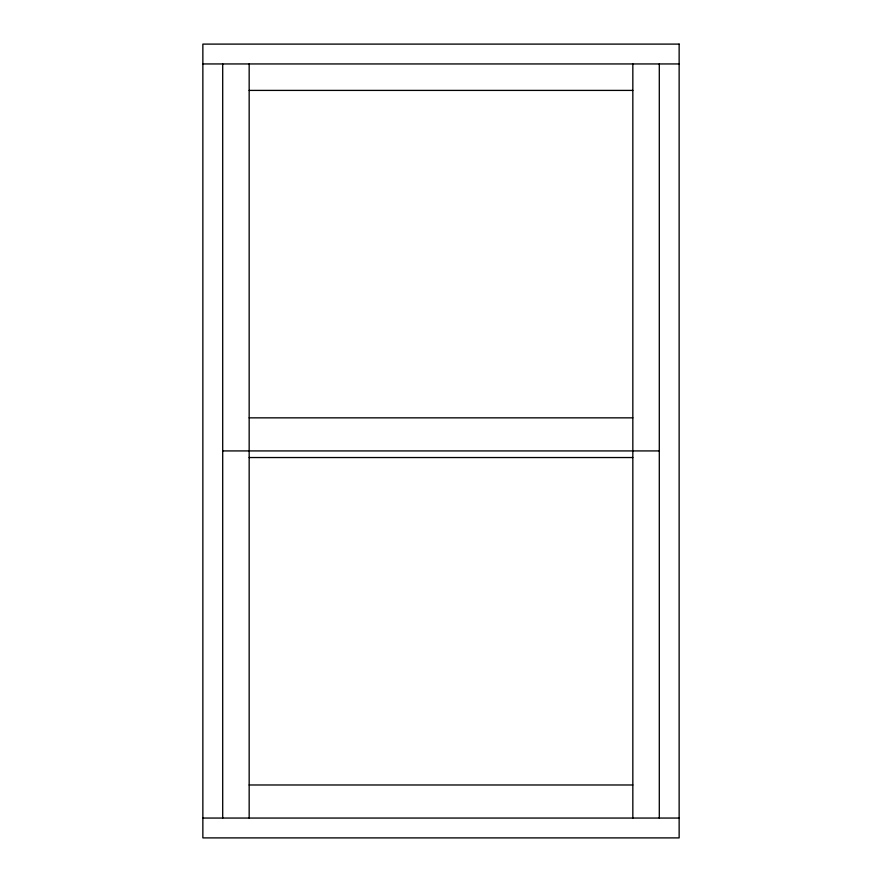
<?xml version="1.0" encoding="UTF-8"?>
<svg xmlns="http://www.w3.org/2000/svg" width="882" height="882" viewBox="0 0 882 882"><rect width="100%" height="100%" fill="white"/><g stroke="black" fill="none" stroke-linecap="round" stroke-linejoin="round"><path stroke-width="1.32" d="M202.86 63.945L679.14 63.945M249.165 90.405L632.835 90.405M249.165 417.848L632.835 417.848M222.705 450.923L659.295 450.923M249.165 457.538L632.835 457.538M249.165 784.98L632.835 784.98M202.86 818.055L679.14 818.055M659.295 63.945L659.295 818.055M632.835 63.945L632.835 818.055M249.165 63.945L249.165 818.055M222.705 63.945L222.705 818.055M679.14 44.1L202.86 44.1L202.86 837.9L679.14 837.9L679.14 44.1"/></g></svg>
